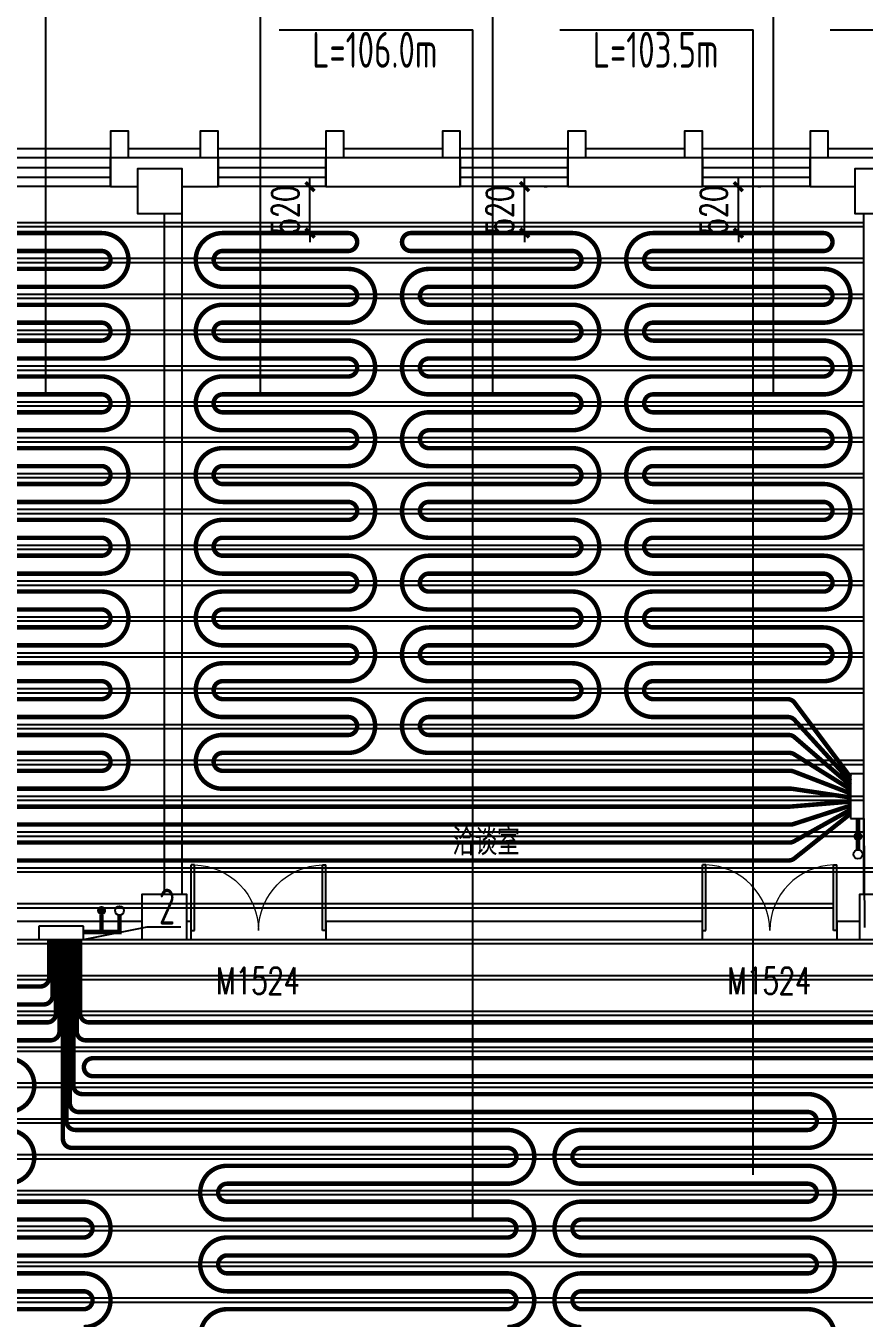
# Model space of a CAD drawing. Extents: x 2430460 to 2514560, y -608375 to -364775.
# Drawn here: x 2466038 to 2475385, y -388023 to -373604 of the extents above; entities that cross this region are included whole.
import ezdxf

# ---------------------------------------------------------------- set-up
doc = ezdxf.new("R2010")
doc.units = 0
doc.header["$LTSCALE"] = 1000
doc.header["$MEASUREMENT"] = 0
doc.linetypes.add('DASH', pattern=[0.35, 0.25, -0.1])
doc.layers.add('A-FLOR-IDEN', color=7, linetype='Continuous', lineweight=20)
for name, color, linetype in [('COLUMN', 9, 'Continuous'), ('EQ-采暖分集水器', 7, 'Continuous'), ('PIPE-地暖供', 4, 'Continuous'), ('PIPE-暖供水', 3, 'Continuous'), ('PIPE-暖回水', 2, 'DASH'), ('TH_DIM', 3, 'Continuous'), ('VPIPE-暖供水', 3, 'Continuous'), ('VPIPE-暖回水', 2, 'Continuous'), ('WALL', 9, 'Continuous'), ('WINDOW', 4, 'Continuous'), ('WINDOW_TEXT', 7, 'Continuous'), ('木龙骨', 23, 'Continuous')]:
    doc.layers.add(name, color=color, linetype=linetype)
doc.styles.add('26#标准$0$TSSD_REIN', font='Tssdeng.shx', dxfattribs={"width": 0.7, "bigfont": 'tssdchn.shx'})
doc.styles.add('_TCH_DIM_T3', font='SIMPLEX', dxfattribs={"width": 0.705882, "bigfont": 'GBCBIG'})
doc.styles.add('_TCH_WINDOW', font='SIMPLEX', dxfattribs={"height": 3.5, "bigfont": 'GBCBIG'})
doc.styles.add('ROS', font='simhei.ttf', dxfattribs={"width": 0.7})
doc.dimstyles.new('_TCH_ARCH&&100', dxfattribs={"dimtxt": 297.5, "dimasz": 100, "dimexe": 250, "dimexo": 300, "dimgap": 126.25, "dimtad": 1, "dimdec": 0, "dimzin": 0, "dimdsep": 46, "dimtxsty": '_TCH_DIM_T3', "dimblk": 'ARCHTICK', "dimcen": 0.09, "dimclrt": 7, "dimazin": 2, "dimtfac": 1, "dimtdec": 0, "dimtix": 1, "dimtmove": 2, "dimatfit": 3, "dimfxl": 30, "dimtolj": 1, "dimtzin": 0, "dimarcsym": 0})

# ---------------------------------------------------------------- blocks, each defined once
blk = doc.blocks.new('_FZHK')
blk.add_lwpolyline([(-0.5, -0.5), (0.5, -0.5), (0.5, 0.5), (-0.5, 0.5)], close=True)
blk = doc.blocks.new('$WINLIB2D$00000001')
at = {"color": 0}
for points in [[(-0.5, 0.5), (-0.5, -0.5)], [(-0.5, 0.5), (0.5, 0.5)], [(0.5, -0.5), (0.5, 0.5)], [(0.5, 0.167), (-0.5, 0.167)], [(0.5, -0.167), (-0.5, -0.167)], [(-0.5, -0.5), (0.5, -0.5)]]:
    blk.add_lwpolyline(points, dxfattribs=at)
blk = doc.blocks.new('$DorLib2D$00000002')
for p, q in [((-0.5, 0), (-0.5, 0.4875)), ((-0.475, 0.4875), (-0.5, 0.4875)), ((-0.475, 0), (-0.475, 0.4875)), ((0.475, 0), (0.475, 0.4875)), ((0.475, 0.4875), (0.5, 0.4875)), ((0.5, 0), (0.5, 0.4875)), ((-0.5, 0), (-0.475, 0)), ((0.5, 0), (0.475, 0))]:
    blk.add_line(p, q)
at = {"lineweight": 13}
for centre, start, end in [((-0.4875, 0), 0, 88.53072), ((0.4875, 0), 91.46928, 180)]:
    blk.add_arc(centre, 0.4875, start, end, dxfattribs=at)
blk = doc.blocks.new('A$C7281566F')
for points in [[(-21099.5, 19089.4), (-21099.5, 19389.4), (-21299.5, 19389.4), (-21299.5, 19089.4)], [(-20099.5, 19089.4), (-20099.5, 19389.4), (-20299.5, 19389.4), (-20299.5, 19089.4)], [(-18699.5, 19089.4), (-18699.5, 19389.4), (-18899.5, 19389.4), (-18899.5, 19089.4)], [(-17399.5, 19089.4), (-17399.5, 19389.4), (-17599.5, 19389.4), (-17599.5, 19089.4)], [(-15999.5, 19089.4), (-15999.5, 19389.4), (-16199.5, 19389.4), (-16199.5, 19089.4)], [(-14699.5, 19089.4), (-14699.5, 19389.4), (-14899.5, 19389.4), (-14899.5, 19089.4)], [(-13299.5, 19089.4), (-13299.5, 19389.4), (-13499.5, 19389.4), (-13499.5, 19089.4)], [(-21299.5, 19189.4), (-22499.5, 19189.4)], [(-20299.5, 19189.4), (-21099.5, 19189.4)], [(-18899.5, 19189.4), (-20099.5, 19189.4)], [(-17599.5, 19189.4), (-18699.5, 19189.4)], [(-16199.5, 19189.4), (-17399.5, 19189.4)], [(-14899.5, 19189.4), (-15999.5, 19189.4)], [(-13499.5, 19189.4), (-14699.5, 19189.4)], [(-12299.5, 19189.4), (-13299.5, 19189.4)]]:
    blk.add_lwpolyline(points)
at = {"layer": 'WALL'}
for p, q in [((-20799.5, 19089.4), (-21299.5, 19089.4)), ((-21299.5, 19089.4), (-21299.5, 18769.4)), ((-20099.5, 19089.4), (-20799.5, 19089.4)), ((-20099.5, 18769.4), (-20099.5, 19089.4)), ((-17399.5, 19089.4), (-18899.5, 19089.4)), ((-18899.5, 19089.4), (-18899.5, 18769.4)), ((-17399.5, 18769.4), (-17399.5, 19089.4)), ((-14699.5, 19089.4), (-16199.5, 19089.4)), ((-16199.5, 19089.4), (-16199.5, 18769.4)), ((-14699.5, 18769.4), (-14699.5, 19089.4)), ((-12799.5, 19089.4), (-13499.5, 19089.4)), ((-13499.5, 19089.4), (-13499.5, 18769.4)), ((-21299.5, 18769.4), (-20999.5, 18769.4)), ((-20499.5, 18769.4), (-20099.5, 18769.4)), ((-18899.5, 18769.4), (-17399.5, 18769.4)), ((-16199.5, 18769.4), (-14699.5, 18769.4)), ((-13499.5, 18769.4), (-12999.5, 18769.4)), ((-20699.5, 10869.4), (-20699.5, 18469.4)), ((-20499.5, 10869.4), (-20499.5, 18469.4)), ((-12899.5, 10869.4), (-12899.5, 18469.4)), ((-20949.5, 10569.4), (-23849.5, 10569.4)), ((-20399.5, 10569.4), (-20449.5, 10569.4)), ((-20399.5, 10369.4), (-20399.5, 10569.4)), ((-14699.5, 10569.4), (-18899.5, 10569.4)), ((-18899.5, 10569.4), (-18899.5, 10369.4)), ((-14699.5, 10369.4), (-14699.5, 10569.4)), ((-12949.5, 10569.4), (-13199.5, 10569.4)), ((-13199.5, 10569.4), (-13199.5, 10369.4)), ((-23849.5, 10369.4), (-20949.5, 10369.4)), ((-20449.5, 10369.4), (-20399.5, 10369.4)), ((-18899.5, 10369.4), (-14699.5, 10369.4)), ((-13199.5, 10369.4), (-12949.5, 10369.4))]:
    blk.add_line(p, q, dxfattribs=at)
at = {"layer": 'COLUMN', "yscale": 500, "zscale": 500, "rotation": 90}
for p, xscale in [((-20749.5, 18719.4), 500.0000000002328), ((-12749.5, 18719.4), 500), ((-20699.5, 10619.4), 499.9999999129213), ((-12699.5, 10619.4), 499.9999999129213)]:
    blk.add_blockref('_FZHK', p, dxfattribs=dict(at, xscale=xscale))
at = {"layer": 'WINDOW', "xscale": 1200, "yscale": 320, "zscale": 1200, "rotation": 180}
for p in [(-21899.5, 18929.4), (-19499.5, 18929.4), (-16799.5, 18929.4), (-14099.5, 18929.4)]:
    blk.add_blockref('$WINLIB2D$00000001', p, dxfattribs=at)
at = {"layer": 'WINDOW'}
ref = blk.add_blockref('$DorLib2D$00000002', (-19649.5, 10469.4), dxfattribs=dict(at, xscale=1500, yscale=-1500, zscale=1500, rotation=180.0000000000283))
ref.add_attrib('A', 'M1524', (-20124.5, 9760.8), dxfattribs={"layer": 'WINDOW_TEXT', "height": 297.5, "style": '_TCH_WINDOW', "width": 0.705882})
ref = blk.add_blockref('$DorLib2D$00000002', (-13949.5, 10469.4), dxfattribs=dict(at, xscale=-1500, yscale=-1500, zscale=-1500, rotation=180.0000000000283))
ref.add_attrib('A', 'M1524', (-14424.5, 9760.8), dxfattribs={"layer": 'WINDOW_TEXT', "height": 297.5, "style": '_TCH_WINDOW', "width": 0.705882})
at = {"layer": 'A-FLOR-IDEN', "style": 'ROS', "width": 0.7}
blk.add_text('洽谈室', height=262.87, dxfattribs=at).set_placement((-17490, 11337.9))
blk = doc.blocks.new('_ArchTick')
at = {"color": 0, "linetype": 'ByBlock', "const_width": 0.4}
blk.add_lwpolyline([(-0.5, -0.5), (0.5, 0.5)], dxfattribs=at)
blk = doc.blocks.new('*D669')
at = {"layer": 'Defpoints', "color": 0, "transparency": 16777216}
for p in [(2471518, -375398), (2471599, -375398), (2471518, -375916)]:
    blk.add_point(p, dxfattribs=at)
at = {"layer": 'TH_DIM', "color": 0, "lineweight": -2, "transparency": 16777216}
for p, q in [((2471599, -375398), (2471599, -375298)), ((2471599, -375916), (2471599, -375398)), ((2471818, -375398), (2471849, -375398)), ((2471599, -375916), (2471599, -376016)), ((2471818, -375916), (2471849, -375916))]:
    blk.add_line(p, q, dxfattribs=at)
at = {"layer": 'TH_DIM', "color": 0, "lineweight": -2, "transparency": 16777216, "xscale": 100, "yscale": 100, "zscale": 100}
for p, rotation in [((2471599, -375398), 270), ((2471599, -375916), 90)]:
    blk.add_blockref('_ArchTick', p, dxfattribs=dict(at, rotation=rotation))
at = {"layer": 'TH_DIM', "color": 7, "transparency": 16777216, "insert": (2471324, -375657), "char_height": 297.5, "attachment_point": 5, "rotation": 90, "style": '_TCH_DIM_T3'}
blk.add_mtext('\\A1;520', dxfattribs=at)
blk = doc.blocks.new('*D670')
at = {"layer": 'Defpoints', "color": 0, "transparency": 16777216}
for p in [(2473901, -375398), (2473982, -375398), (2473901, -375916)]:
    blk.add_point(p, dxfattribs=at)
at = {"layer": 'TH_DIM', "color": 0, "lineweight": -2, "transparency": 16777216}
for p, q in [((2473982, -375398), (2473982, -375298)), ((2473982, -375916), (2473982, -375398)), ((2474201, -375398), (2474232, -375398)), ((2473982, -375916), (2473982, -376016)), ((2474201, -375916), (2474232, -375916))]:
    blk.add_line(p, q, dxfattribs=at)
at = {"layer": 'TH_DIM', "color": 0, "lineweight": -2, "transparency": 16777216, "xscale": 100, "yscale": 100, "zscale": 100}
for p, rotation in [((2473982, -375398), 270), ((2473982, -375916), 90)]:
    blk.add_blockref('_ArchTick', p, dxfattribs=dict(at, rotation=rotation))
at = {"layer": 'TH_DIM', "color": 7, "transparency": 16777216, "insert": (2473707, -375657), "char_height": 297.5, "attachment_point": 5, "rotation": 90, "style": '_TCH_DIM_T3'}
blk.add_mtext('\\A1;520', dxfattribs=at)
blk = doc.blocks.new('*D671')
at = {"layer": 'Defpoints', "color": 0, "transparency": 16777216}
for p in [(2469125, -375398), (2469206, -375398), (2469125, -375916)]:
    blk.add_point(p, dxfattribs=at)
at = {"layer": 'TH_DIM', "color": 0, "lineweight": -2, "transparency": 16777216}
for p, q in [((2469206, -375398), (2469206, -375298)), ((2469206, -375916), (2469206, -375398)), ((2469425, -375398), (2469456, -375398)), ((2469206, -375916), (2469206, -376016)), ((2469425, -375916), (2469456, -375916))]:
    blk.add_line(p, q, dxfattribs=at)
at = {"layer": 'TH_DIM', "color": 0, "lineweight": -2, "transparency": 16777216, "xscale": 100, "yscale": 100, "zscale": 100}
for p, rotation in [((2469206, -375398), 270), ((2469206, -375916), 90)]:
    blk.add_blockref('_ArchTick', p, dxfattribs=dict(at, rotation=rotation))
at = {"layer": 'TH_DIM', "color": 7, "transparency": 16777216, "insert": (2468931, -375657), "char_height": 297.5, "attachment_point": 5, "rotation": 90, "style": '_TCH_DIM_T3'}
blk.add_mtext('\\A1;520', dxfattribs=at)

msp = doc.modelspace()

# ---------------------------------------------------------------- hatches: boundary and pattern name
at = {"layer": 'PIPE-暖供水', "linetype": 'Continuous'}
for points in [[(2467082, -383714.1), (2467082, -383739.1), (2467107, -383739.1)], [(2467082, -383714.1), (2467107, -383714.1), (2467107, -383739.1)]]:
    msp.add_hatch(color=256, dxfattribs=at).paths.add_polyline_path(points)
at = {"layer": 'VPIPE-暖回水', "linetype": 'DASH'}
for points in [[(2475365.7, -382647.8), (2475364.6, -382637.4), (2475361.4, -382627.4), (2475356.2, -382618.4), (2475349.2, -382610.6), (2475340.7, -382604.5), (2475331.2, -382600.2), (2475320.9, -382598), (2475310.5, -382598), (2475300.3, -382600.2), (2475290.7, -382604.5), (2475282.2, -382610.6), (2475275.3, -382618.4), (2475270, -382627.4), (2475266.8, -382637.4), (2475265.7, -382647.8), (2475266.8, -382658.2), (2475270, -382668.1), (2475275.3, -382677.2), (2475282.2, -382684.9), (2475290.7, -382691.1), (2475300.3, -382695.3), (2475310.5, -382697.5), (2475320.9, -382697.5), (2475331.2, -382695.3), (2475340.7, -382691.1), (2475349.2, -382684.9), (2475356.2, -382677.2), (2475361.4, -382668.1), (2475364.6, -382658.2)], [(2466932, -383475.1), (2466930.9, -383464.7), (2466927.7, -383454.8), (2466922.5, -383445.7), (2466915.5, -383438), (2466907, -383431.8), (2466897.5, -383427.6), (2466887.2, -383425.4), (2466876.8, -383425.4), (2466866.6, -383427.6), (2466857, -383431.8), (2466848.5, -383438), (2466841.6, -383445.7), (2466836.3, -383454.8), (2466833.1, -383464.7), (2466832, -383475.1), (2466833.1, -383485.5), (2466836.3, -383495.5), (2466841.6, -383504.5), (2466848.5, -383512.3), (2466857, -383518.4), (2466866.6, -383522.7), (2466876.8, -383524.9), (2466887.2, -383524.9), (2466897.5, -383522.7), (2466907, -383518.4), (2466915.5, -383512.3), (2466922.5, -383504.5), (2466927.7, -383495.5), (2466930.9, -383485.5)]]:
    msp.add_hatch(color=256, dxfattribs=at).paths.add_polyline_path(points)

# ---------------------------------------------------------------- linework, layer by layer
for p, q in [((2466259, -377722.8), (2466259, -372449.6)), ((2468654.8, -377722.8), (2468654.8, -372449.6)), ((2471244.4, -377722.8), (2471244.4, -372449.6)), ((2474372.7, -377722.8), (2474372.7, -372449.6)), ((2468863.7, -373647.6), (2471020.2, -373647.6)), ((2471020.2, -386922.8), (2471020.2, -373647.6)), ((2471992, -373647.6), (2474148.4, -373647.6)), ((2474148.4, -386422.9), (2474148.4, -373647.6)), ((2475004.5, -373647.6), (2477160.9, -373647.6)), ((2475382, -382447.8), (2475387.3, -383665)), ((2466682, -383797.8), (2467389.5, -383657.8)), ((2467389.5, -383657.8), (2467767.6, -383657.8))]:
    msp.add_line(p, q)
at = {"layer": 'EQ-采暖分集水器'}
for p, q in [((2475232, -381947.8), (2475232, -382447.8)), ((2475382, -381947.8), (2475232, -381947.8)), ((2475232, -381947.8), (2475232, -382447.8)), ((2475382, -381947.8), (2475232, -381947.8)), ((2475382, -382447.8), (2475382, -381947.8)), ((2475382, -382447.8), (2475382, -381947.8)), ((2475232, -382447.8), (2475382, -382447.8)), ((2475232, -382447.8), (2475382, -382447.8)), ((2466682, -383647.8), (2466182, -383647.8)), ((2466182, -383647.8), (2466182, -383797.8)), ((2466682, -383647.8), (2466182, -383647.8)), ((2466182, -383647.8), (2466182, -383797.8)), ((2466682, -383797.8), (2466682, -383647.8)), ((2466682, -383797.8), (2466682, -383647.8)), ((2466182, -383797.8), (2466682, -383797.8)), ((2466182, -383797.8), (2466682, -383797.8))]:
    msp.add_line(p, q, dxfattribs=at)
at = {"layer": 'PIPE-地暖供', "const_width": 50}
for points in [[(2465532, -375915.8), (2466882, -375915.8, -0.4142136), (2467182, -376215.8, -0.4142136), (2466882, -376515.8), (2465732, -376515.8, 0.4142136)], [(2475232, -382213.5), (2474586.4, -382116.9, 0.0371555), (2474571.6, -382115.8), (2468232, -382115.8, -0.4142136), (2467932, -381815.8, -0.4142136), (2468232, -381515.8), (2469632, -381515.8, 0.4142136), (2469732, -381415.8, 0.4142136), (2469632, -381315.8), (2468232, -381315.8, -0.4142136), (2467932, -381015.8, -0.4142136), (2468232, -380715.8), (2469632, -380715.8, 0.4142136), (2469732, -380615.8, 0.4142136), (2469632, -380515.8), (2468232, -380515.8, -0.4142136), (2467932, -380215.8, -0.4142136), (2468232, -379915.8), (2469632, -379915.8, 0.4142136), (2469732, -379815.8, 0.4142136), (2469632, -379715.8), (2468232, -379715.8, -0.4142136), (2467932, -379415.8, -0.4142136), (2468232, -379115.8), (2469632, -379115.8, 0.4142136), (2469732, -379015.8, 0.4142136), (2469632, -378915.8), (2468232, -378915.8, -0.4142136), (2467932, -378615.8, -0.4142136), (2468232, -378315.8), (2469632, -378315.8, 0.4142136), (2469732, -378215.8, 0.4142136), (2469632, -378115.8), (2468232, -378115.8, -0.4142136), (2467932, -377815.8, -0.4142136), (2468232, -377515.8), (2469632, -377515.8, 0.4142136), (2469732, -377415.8, 0.4142136), (2469632, -377315.8), (2468232, -377315.8, -0.4142136), (2467932, -377015.8, -0.4142136), (2468232, -376715.8), (2469632, -376715.8, 0.4142136), (2469732, -376615.8, 0.4142136), (2469632, -376515.8), (2468232, -376515.8, -0.4142136), (2467932, -376215.8, -0.4142136), (2468232, -375915.8), (2469632, -375915.8, -0.4142136), (2469732, -376015.8), (2469732, -376015.8, -0.4142136), (2469632, -376115.8), (2468232, -376115.8, 0.4142136), (2468132, -376215.8, 0.4142136), (2468232, -376315.8), (2469632, -376315.8, -0.4142136), (2469932, -376615.8, -0.4142136), (2469632, -376915.8), (2468232, -376915.8, 0.4142136), (2468132, -377015.8, 0.4142136), (2468232, -377115.8), (2469632, -377115.8, -0.4142136), (2469932, -377415.8, -0.4142136), (2469632, -377715.8), (2468232, -377715.8, 0.4142136), (2468132, -377815.8, 0.4142136), (2468232, -377915.8), (2469632, -377915.8, -0.4142136), (2469932, -378215.8, -0.4142136), (2469632, -378515.8), (2468232, -378515.8, 0.4142136), (2468132, -378615.8, 0.4142136), (2468232, -378715.8), (2469632, -378715.8, -0.4142136), (2469932, -379015.8, -0.4142136), (2469632, -379315.8), (2468232, -379315.8, 0.4142136), (2468132, -379415.8, 0.4142136), (2468232, -379515.8), (2469632, -379515.8, -0.4142136), (2469932, -379815.8, -0.4142136), (2469632, -380115.8), (2468232, -380115.8, 0.4142136), (2468132, -380215.8, 0.4142136), (2468232, -380315.8), (2469632, -380315.8, -0.4142136), (2469932, -380615.8, -0.4142136), (2469632, -380915.8), (2468232, -380915.8, 0.4142136), (2468132, -381015.8, 0.4142136), (2468232, -381115.8), (2469632, -381115.8, -0.4142136), (2469932, -381415.8, -0.4142136), (2469632, -381715.8), (2468232, -381715.8, 0.4142136), (2468132, -381815.8, 0.4142136), (2468232, -381915.8), (2474560.3, -381915.8, -0.0924267), (2474596.4, -381922.5), (2475232, -382168.1)], [(2475232, -382122.6), (2474603.3, -381730.9, 0.1401955), (2474550.4, -381715.8), (2470532, -381715.8, -0.4142136), (2470232, -381415.8, -0.4142136), (2470532, -381115.8), (2472132, -381115.8, 0.4142136), (2472232, -381015.8, 0.4142136), (2472132, -380915.8), (2470532, -380915.8, -0.4142136), (2470232, -380615.8, -0.4142136), (2470532, -380315.8), (2472132, -380315.8, 0.4142136), (2472232, -380215.8, 0.4142136), (2472132, -380115.8), (2470532, -380115.8, -0.4142136), (2470232, -379815.8, -0.4142136), (2470532, -379515.8), (2472132, -379515.8, 0.4142136), (2472232, -379415.8, 0.4142136), (2472132, -379315.8), (2470532, -379315.8, -0.4142136), (2470232, -379015.8, -0.4142136), (2470532, -378715.8), (2472132, -378715.8, 0.4142136), (2472232, -378615.8, 0.4142136), (2472132, -378515.8), (2470532, -378515.8, -0.4142136), (2470232, -378215.8, -0.4142136), (2470532, -377915.8), (2472132, -377915.8, 0.4142136), (2472232, -377815.8, 0.4142136), (2472132, -377715.8), (2470532, -377715.8, -0.4142136), (2470232, -377415.8, -0.4142136), (2470532, -377115.8), (2472132, -377115.8, 0.4142136), (2472232, -377015.8, 0.4142136), (2472132, -376915.8), (2470532, -376915.8, -0.4142136), (2470232, -376615.8, -0.4142136), (2470532, -376315.8), (2472132, -376315.8, 0.4142136), (2472232, -376215.8, 0.4142136), (2472132, -376115.8), (2470332, -376115.8, -0.4142136), (2470232, -376015.8), (2470232, -376015.8, -0.4142136), (2470332, -375915.8), (2472132, -375915.8, -0.4142136), (2472432, -376215.8, -0.4142136), (2472132, -376515.8), (2470532, -376515.8, 0.4142136), (2470432, -376615.8, 0.4142136), (2470532, -376715.8), (2472132, -376715.8, -0.4142136), (2472432, -377015.8, -0.4142136), (2472132, -377315.8), (2470532, -377315.8, 0.4142136), (2470432, -377415.8, 0.4142136), (2470532, -377515.8), (2472132, -377515.8, -0.4142136), (2472432, -377815.8, -0.4142136), (2472132, -378115.8), (2470532, -378115.8, 0.4142136), (2470432, -378215.8, 0.4142136), (2470532, -378315.8), (2472132, -378315.8, -0.4142136), (2472432, -378615.8, -0.4142136), (2472132, -378915.8), (2470532, -378915.8, 0.4142136), (2470432, -379015.8, 0.4142136), (2470532, -379115.8), (2472132, -379115.8, -0.4142136), (2472432, -379415.8, -0.4142136), (2472132, -379715.8), (2470532, -379715.8, 0.4142136), (2470432, -379815.8, 0.4142136), (2470532, -379915.8), (2472132, -379915.8, -0.4142136), (2472432, -380215.8, -0.4142136), (2472132, -380515.8), (2470532, -380515.8, 0.4142136), (2470432, -380615.8, 0.4142136), (2470532, -380715.8), (2472132, -380715.8, -0.4142136), (2472432, -381015.8, -0.4142136), (2472132, -381315.8), (2470532, -381315.8, 0.4142136), (2470432, -381415.8, 0.4142136), (2470532, -381515.8), (2474541.9, -381515.8, -0.1794064), (2474607.1, -381539.9), (2475232, -382077.1)], [(2475232, -382031.7), (2474608.7, -381348.4, 0.210873), (2474534.9, -381315.8), (2473032, -381315.8, -0.4142136), (2472732, -381015.8, -0.4142136), (2473032, -380715.8), (2474932, -380715.8, 0.4142136), (2475032, -380615.8, 0.4142136), (2474932, -380515.8), (2473032, -380515.8, -0.4142136), (2472732, -380215.8, -0.4142136), (2473032, -379915.8), (2474932, -379915.8, 0.4142136), (2475032, -379815.8, 0.4142136), (2474932, -379715.8), (2473032, -379715.8, -0.4142136), (2472732, -379415.8, -0.4142136), (2473032, -379115.8), (2474932, -379115.8, 0.4142136), (2475032, -379015.8, 0.4142136), (2474932, -378915.8), (2473032, -378915.8, -0.4142136), (2472732, -378615.8, -0.4142136), (2473032, -378315.8), (2474932, -378315.8, 0.4142136), (2475032, -378215.8, 0.4142136), (2474932, -378115.8), (2473032, -378115.8, -0.4142136), (2472732, -377815.8, -0.4142136), (2473032, -377515.8), (2474932, -377515.8, 0.4142136), (2475032, -377415.8, 0.4142136), (2474932, -377315.8), (2473032, -377315.8, -0.4142136), (2472732, -377015.8, -0.4142136), (2473032, -376715.8), (2474932, -376715.8, 0.4142136), (2475032, -376615.8, 0.4142136), (2474932, -376515.8), (2473032, -376515.8, -0.4142136), (2472732, -376215.8, -0.4142136), (2473032, -375915.8), (2474932, -375915.8, -0.4142136), (2475032, -376015.8), (2475032, -376015.8, -0.4142136), (2474932, -376115.8), (2473032, -376115.8, 0.4142136), (2472932, -376215.8, 0.4142136), (2473032, -376315.8), (2474932, -376315.8, -0.4142136), (2475232, -376615.8, -0.4142136), (2474932, -376915.8), (2473032, -376915.8, 0.4142136), (2472932, -377015.8, 0.4142136), (2473032, -377115.8), (2474932, -377115.8, -0.4142136), (2475232, -377415.8, -0.4142136), (2474932, -377715.8), (2473032, -377715.8, 0.4142136), (2472932, -377815.8, 0.4142136), (2473032, -377915.8), (2474932, -377915.8, -0.4142136), (2475232, -378215.8, -0.4142136), (2474932, -378515.8), (2473032, -378515.8, 0.4142136), (2472932, -378615.8, 0.4142136), (2473032, -378715.8), (2474932, -378715.8, -0.4142136), (2475232, -379015.8, -0.4142136), (2474932, -379315.8), (2473032, -379315.8, 0.4142136), (2472932, -379415.8, 0.4142136), (2473032, -379515.8), (2474932, -379515.8, -0.4142136), (2475232, -379815.8, -0.4142136), (2474932, -380115.8), (2473032, -380115.8, 0.4142136), (2472932, -380215.8, 0.4142136), (2473032, -380315.8), (2474932, -380315.8, -0.4142136), (2475232, -380615.8, -0.4142136), (2474932, -380915.8), (2473032, -380915.8, 0.4142136), (2472932, -381015.8, 0.4142136), (2473032, -381115.8), (2474529, -381115.8, -0.2360348), (2474609, -381155.8), (2475232, -381986.2)], [(2465732, -376315.8), (2466882, -376315.8, 0.4142136), (2466982, -376215.8, 0.4142136), (2466882, -376115.8), (2465532, -376115.8, -0.4142136)], [(2465732, -376715.8), (2466882, -376715.8, -0.4142136), (2467182, -377015.8, -0.4142136), (2466882, -377315.8), (2465732, -377315.8, 0.4142136)], [(2465732, -377115.8), (2466882, -377115.8, 0.4142136), (2466982, -377015.8, 0.4142136), (2466882, -376915.8), (2465732, -376915.8, -0.4142136)], [(2465732, -377515.8), (2466882, -377515.8, -0.4142136), (2467182, -377815.8, -0.4142136), (2466882, -378115.8), (2465732, -378115.8, 0.4142136)], [(2465732, -377915.8), (2466882, -377915.8, 0.4142136), (2466982, -377815.8, 0.4142136), (2466882, -377715.8), (2465732, -377715.8, -0.4142136)], [(2465732, -378315.8), (2466882, -378315.8, -0.4142136), (2467182, -378615.8, -0.4142136), (2466882, -378915.8), (2465732, -378915.8, 0.4142136)], [(2465732, -378715.8), (2466882, -378715.8, 0.4142136), (2466982, -378615.8, 0.4142136), (2466882, -378515.8), (2465732, -378515.8, -0.4142136)], [(2465732, -379115.8), (2466882, -379115.8, -0.4142136), (2467182, -379415.8, -0.4142136), (2466882, -379715.8), (2465732, -379715.8, 0.4142136)], [(2465732, -379515.8), (2466882, -379515.8, 0.4142136), (2466982, -379415.8, 0.4142136), (2466882, -379315.8), (2465732, -379315.8, -0.4142136)], [(2465732, -379915.8), (2466882, -379915.8, -0.4142136), (2467182, -380215.8, -0.4142136), (2466882, -380515.8), (2465732, -380515.8, 0.4142136)], [(2465732, -380315.8), (2466882, -380315.8, 0.4142136), (2466982, -380215.8, 0.4142136), (2466882, -380115.8), (2465732, -380115.8, -0.4142136)], [(2465732, -380715.8), (2466882, -380715.8, -0.4142136), (2467182, -381015.8, -0.4142136), (2466882, -381315.8), (2465732, -381315.8, 0.4142136)], [(2465732, -381115.8), (2466882, -381115.8, 0.4142136), (2466982, -381015.8, 0.4142136), (2466882, -380915.8), (2465732, -380915.8, -0.4142136)], [(2465732, -381515.8), (2466882, -381515.8, -0.4142136), (2467182, -381815.8, -0.4142136), (2466882, -382115.8), (2465732, -382115.8, 0.4142136)], [(2465732, -381915.8), (2466882, -381915.8, 0.4142136), (2466982, -381815.8, 0.4142136), (2466882, -381715.8), (2465732, -381715.8, -0.4142136)], [(2465732, -382315.8), (2474549, -382315.8, 0.0208799), (2474557.4, -382315.4), (2475232, -382259)], [(2463682, -382715.8), (2474552.9, -382715.8, 0.1283854), (2474601.8, -382703), (2475232, -382349.9)], [(2475232, -382395.3), (2474606.3, -382894, -0.1698334), (2474544, -382915.8), (2463682, -382915.8, -0.4142136)], [(2475232, -382304.4), (2474594, -382510.9, -0.0784184), (2474563.2, -382515.8), (2465732, -382515.8, -0.4142136)], [(2466297.4, -383797.8), (2466297.4, -384222.8, -0.4142136), (2466197.4, -384322.8), (2460832, -384322.8, 0.4142136)], [(2460832, -384522.8), (2466235.8, -384522.8, 0.4142136), (2466335.8, -384422.8), (2466335.8, -383797.8)], [(2466374.3, -383797.8), (2466374.3, -384622.8, -0.4142136), (2466274.3, -384722.8), (2464032, -384722.8, 0.4142136)], [(2464032, -384922.8), (2466312.8, -384922.8, 0.4142136), (2466412.8, -384822.8), (2466412.8, -383797.8)], [(2467982, -388222.8, -0.4142136), (2468282, -387922.8), (2471407, -387922.8, 0.4142136), (2471507, -387822.8, 0.4142136), (2471407, -387722.8), (2468282, -387722.8, -0.4142136), (2467982, -387422.8, -0.4142136), (2468282, -387122.8), (2471407, -387122.8, 0.4142136), (2471507, -387022.8, 0.4142136), (2471407, -386922.8), (2468282, -386922.8, -0.4142136), (2467982, -386622.8, -0.4142136), (2468282, -386322.8), (2471407, -386322.8, 0.4142136), (2471507, -386222.8, 0.4142136), (2471407, -386122.8), (2466551.2, -386122.8, -0.4142136), (2466451.2, -386022.8), (2466451.2, -383797.8)], [(2466489.7, -383797.8), (2466489.7, -385822.8, 0.4142136), (2466589.7, -385922.8), (2471407, -385922.8, -0.4142136), (2471707, -386222.8, -0.4142136), (2471407, -386522.8), (2468282, -386522.8, 0.4142136), (2468182, -386622.8, 0.4142136), (2468282, -386722.8), (2471407, -386722.8, -0.4142136), (2471707, -387022.8, -0.4142136), (2471407, -387322.8), (2468282, -387322.8, 0.4142136), (2468182, -387422.8, 0.4142136), (2468282, -387522.8), (2471407, -387522.8, -0.4142136), (2471707, -387822.8, -0.4142136), (2471407, -388122.8)], [(2472232, -388122.8, -0.4142136), (2471932, -387822.8, -0.4142136), (2472232, -387522.8), (2474757, -387522.8, 0.4142136), (2474857, -387422.8, 0.4142136), (2474757, -387322.8), (2472232, -387322.8, -0.4142136), (2471932, -387022.8, -0.4142136), (2472232, -386722.8), (2474757, -386722.8, 0.4142136), (2474857, -386622.8, 0.4142136), (2474757, -386522.8), (2472232, -386522.8, -0.4142136), (2471932, -386222.8, -0.4142136), (2472232, -385922.8), (2474757, -385922.8, 0.4142136), (2474857, -385822.8, 0.4142136), (2474757, -385722.8), (2466628.2, -385722.8, -0.4142136), (2466528.2, -385622.8), (2466528.2, -383797.8)], [(2466566.6, -383797.8), (2466566.6, -385422.8, 0.4142136), (2466666.6, -385522.8), (2474757, -385522.8, -0.4142136), (2475057, -385822.8, -0.4142136), (2474757, -386122.8), (2472232, -386122.8, 0.4142136), (2472132, -386222.8, 0.4142136), (2472232, -386322.8), (2474757, -386322.8, -0.4142136), (2475057, -386622.8, -0.4142136), (2474757, -386922.8), (2472232, -386922.8, 0.4142136), (2472132, -387022.8, 0.4142136), (2472232, -387122.8), (2474757, -387122.8, -0.4142136), (2475057, -387422.8, -0.4142136), (2474757, -387722.8), (2472232, -387722.8, 0.4142136), (2472132, -387822.8, 0.4142136), (2472232, -387922.8), (2474757, -387922.8, -0.4142136), (2475057, -388222.8, -0.4142136)], [(2466605.1, -383797.8), (2466605.1, -384822.8, 0.4142136), (2466705.1, -384922.8), (2476941.5, -384922.8)], [(2477407, -384722.8), (2466743.5, -384722.8, -0.4142136), (2466643.5, -384622.8), (2466643.5, -383797.8)], [(2465832, -385722.8, 0.4142136), (2466132, -385422.8, 0.4142136), (2465832, -385122.8)], [(2476913.3, -385122.8), (2466784.7, -385122.8, 0.4142136), (2466684.7, -385222.8), (2466684.7, -385222.8, 0.4142136), (2466784.7, -385322.8), (2475931.9, -385322.8, -0.4142136)], [(2465832, -386522.8, 0.4142136), (2466132, -386222.8, 0.4142136), (2465832, -385922.8)], [(2464032, -387322.8), (2466682, -387322.8, 0.4142136), (2466982, -387022.8, 0.4142136), (2466682, -386722.8), (2464032, -386722.8, -0.4142136)], [(2464032, -386922.8), (2466682, -386922.8, -0.4142136), (2466782, -387022.8, -0.4142136), (2466682, -387122.8), (2464032, -387122.8, 0.4142136)], [(2466682, -388122.8, 0.4142136), (2466982, -387822.8, 0.4142136), (2466682, -387522.8), (2464032, -387522.8, -0.4142136)], [(2464032, -387722.8), (2466682, -387722.8, -0.4142136), (2466782, -387822.8, -0.4142136), (2466682, -387922.8), (2464032, -387922.8, 0.4142136)]]:
    msp.add_lwpolyline(points, format="xyb", dxfattribs=at)
at = {"layer": 'PIPE-暖供水', "linetype": 'Continuous', "const_width": 50}
for points in [[(2475315.7, -382797.8), (2475315.7, -382447.8)], [(2467082, -383714.1), (2467082, -383525.1)], [(2467082, -383714.1), (2466682, -383714.1)]]:
    msp.add_lwpolyline(points, dxfattribs=at)
at = {"layer": 'PIPE-暖回水', "linetype": 'DASH', "const_width": 50}
msp.add_lwpolyline([(2466882, -383714.1), (2466882, -383525.1)], dxfattribs=at)
at = {"layer": 'VPIPE-暖供水', "linetype": 'Continuous'}
for centre in [(2475315.7, -382847.8), (2467082, -383475.1)]:
    msp.add_circle(centre, 50, dxfattribs=at)
at = {"layer": '木龙骨', "color": 253}
for points in [[(2463232, -375797.8), (2475382, -375797.8)], [(2475382, -375847.8), (2463232, -375847.8)], [(2463232, -376197.8), (2475382, -376197.8)], [(2475382, -376247.8), (2463232, -376247.8)], [(2463232, -376597.8), (2475382, -376597.8)], [(2475382, -376647.8), (2463232, -376647.8)], [(2463232, -376997.8), (2475382, -376997.8)], [(2475382, -377047.8), (2463232, -377047.8)], [(2463232, -377397.8), (2475382, -377397.8)], [(2475382, -377447.8), (2463232, -377447.8)], [(2463232, -377797.8), (2475382, -377797.8)], [(2475382, -377847.8), (2463232, -377847.8)], [(2463232, -378197.8), (2475382, -378197.8)], [(2475382, -378247.8), (2463232, -378247.8)], [(2463232, -378597.8), (2475382, -378597.8)], [(2475382, -378647.8), (2463232, -378647.8)], [(2463232, -378997.8), (2475382, -378997.8)], [(2475382, -379047.8), (2463232, -379047.8)], [(2463232, -379397.8), (2475382, -379397.8)], [(2475382, -379447.8), (2463232, -379447.8)], [(2463232, -379797.8), (2475382, -379797.8)], [(2475382, -379847.8), (2463232, -379847.8)], [(2463232, -380197.8), (2475382, -380197.8)], [(2475382, -380247.8), (2463232, -380247.8)], [(2463232, -380597.8), (2475382, -380597.8)], [(2475382, -380647.8), (2463232, -380647.8)], [(2463232, -380997.8), (2475382, -380997.8)], [(2475382, -381047.8), (2463232, -381047.8)], [(2463232, -381397.8), (2475382, -381397.8)], [(2475382, -381447.8), (2463232, -381447.8)], [(2463232, -381797.8), (2475382, -381797.8)], [(2475382, -381847.8), (2463232, -381847.8)], [(2463232, -382197.8), (2475382, -382197.8)], [(2475382, -382247.8), (2463232, -382247.8)], [(2463232, -382597.8), (2475382, -382597.8)], [(2475382, -382647.8), (2463232, -382647.8)], [(2463232, -382997.8), (2475582, -382997.8)], [(2475582, -383047.8), (2463232, -383047.8)], [(2462932, -383397.8), (2475032, -383397.8)], [(2475032, -383447.8), (2462932, -383447.8)], [(2459382, -383797.8), (2483182, -383797.8), (2483182, -383847.8), (2459382, -383847.8)], [(2459382, -384197.8), (2499582, -384197.8), (2499582, -384247.8), (2459382, -384247.8)], [(2459382, -384597.8), (2499582, -384597.8), (2499582, -384647.8), (2459382, -384647.8)], [(2459382, -384997.8), (2499582, -384997.8), (2499582, -385047.8), (2459382, -385047.8)], [(2459382, -385397.8), (2499582, -385397.8), (2499582, -385447.8), (2459382, -385447.8)], [(2459382, -385797.8), (2499582, -385797.8), (2499582, -385847.8), (2459382, -385847.8)], [(2459382, -386197.8), (2499582, -386197.8), (2499582, -386247.8), (2459382, -386247.8)], [(2459382, -386597.8), (2499582, -386597.8), (2499582, -386647.8), (2459382, -386647.8)], [(2459382, -386997.8), (2499582, -386997.8), (2499582, -387047.8), (2459382, -387047.8)], [(2459382, -387397.8), (2499582, -387397.8), (2499582, -387447.8), (2459382, -387447.8)], [(2459382, -387797.8), (2499582, -387797.8), (2499582, -387847.8), (2459382, -387847.8)]]:
    msp.add_lwpolyline(points, dxfattribs=at)

# ---------------------------------------------------------------- block references
msp.add_blockref('A$C7281566F', (2488281.5, -394167.1))

# ---------------------------------------------------------------- texts
at = {"char_height": 400, "width": 1509.222, "attachment_point": 7, "style": '26#标准$0$TSSD_REIN'}
for s, insert in [('L=106.0m', (2469230, -374071.4)), ('L=103.5m', (2472358.3, -374071.4)), ('2', (2467521, -383631))]:
    msp.add_mtext(s, dxfattribs=dict(at, insert=insert))

# ---------------------------------------------------------------- dimensions: what is measured, and where the dimension line sits
at = {"layer": 'TH_DIM'}
for p1, p2, picture, middle in [((2469124.8, -375915.8), (2469124.8, -375397.8), '*D671', (2468930.8, -375656.8)), ((2471517.6, -375915.8), (2471517.6, -375397.8), '*D669', (2471323.6, -375656.8)), ((2473901, -375915.8), (2473901, -375397.8), '*D670', (2473707, -375656.8))]:
    dim = msp.add_aligned_dim(p1=p1, p2=p2, distance=-81, text='520', dimstyle='_TCH_ARCH&&100', dxfattribs=at)
    dim.commit()
    dim.dimension.update_dxf_attribs({"geometry": picture, "text_midpoint": middle})

doc.saveas('drawing.dxf')
